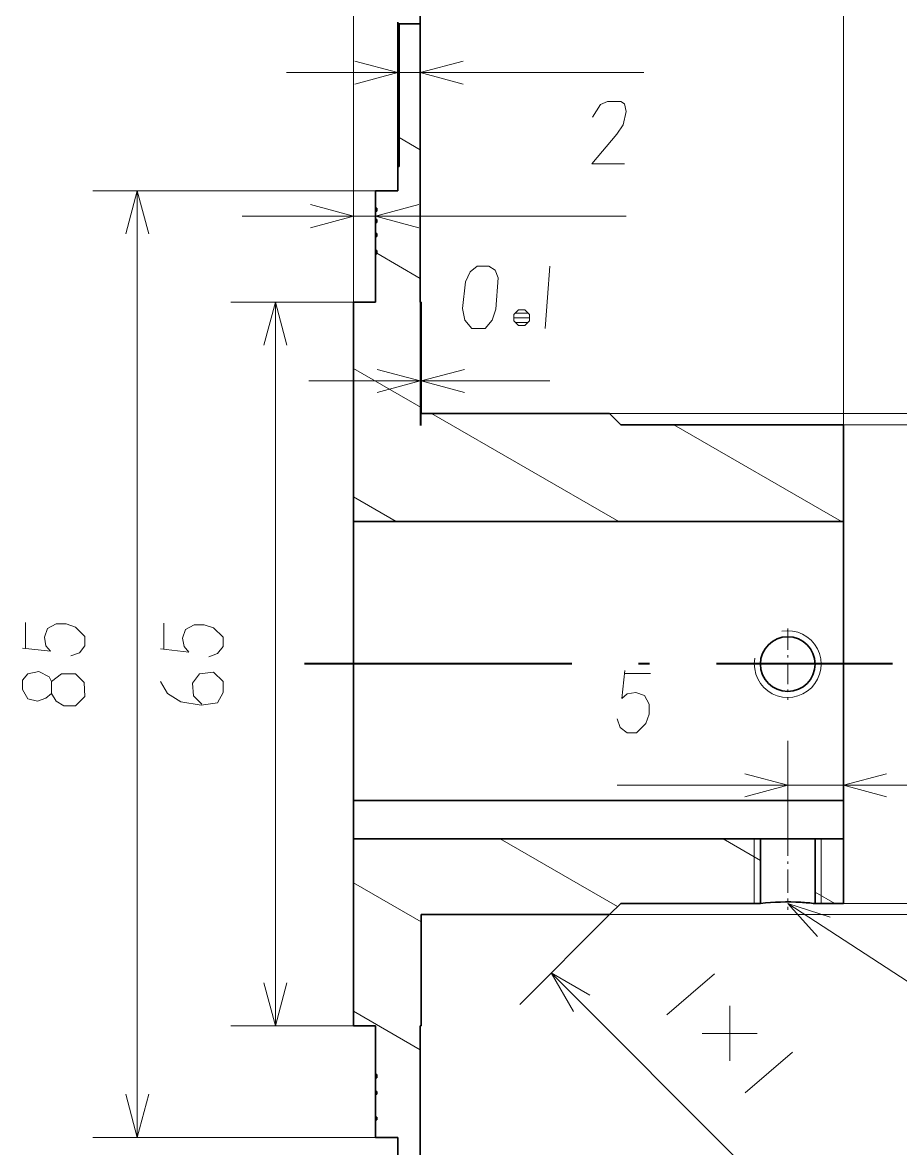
# Model space of a CAD drawing. Extents: x 0 to 297, y 0 to 210.
# Drawn here: x 98.6 to 138, y 118.2 to 168.8 of the extents above; entities that cross this region are included whole.
import ezdxf

# ---------------------------------------------------------------- set-up
doc = ezdxf.new("R2010")
doc.units = 0
doc.linetypes.add('DASHDOT', pattern=[18.5, 12, -3, 0.5, -3])

msp = doc.modelspace()

# ---------------------------------------------------------------- linework, layer by layer
at = {"color": 255, "lineweight": 13}
for p, q in [((113.457, 156.199), (113.457, 180.387)), ((135.457, 150.699), (135.457, 180.387)), ((103.754, 118.699), (103.754, 161.199)), ((109.954, 123.699), (109.954, 156.199)), ((124.957, 151.199), (153.943, 151.199)), ((124.957, 128.699), (153.943, 128.699))]:
    msp.add_line(p, q, dxfattribs=at)
at = {"color": 7, "lineweight": 35, "ltscale": 0.030599}
msp.add_line((116.457, 168.699), (116.457, 169.923), dxfattribs=at)
at = {"color": 7, "lineweight": 35, "ltscale": 0.001826}
msp.add_line((115.457, 168.774), (115.457, 168.701), dxfattribs=at)
at = {"color": 7, "lineweight": 35, "ltscale": 0.085344}
msp.add_line((115.457, 168.701), (115.457, 165.287), dxfattribs=at)
at = {"color": 7, "lineweight": 35, "ltscale": 0.00125}
for p, q in [((115.457, 168.701), (115.507, 168.701)), ((115.457, 165.287), (115.507, 165.287)), ((115.457, 162.299), (115.507, 162.299)), ((114.507, 160.422), (114.457, 160.422)), ((114.457, 160.42), (114.507, 160.42)), ((114.457, 160.416), (114.507, 160.416)), ((114.457, 160.409), (114.507, 160.409)), ((114.457, 160.401), (114.507, 160.401)), ((114.457, 160.391), (114.507, 160.391)), ((114.457, 160.378), (114.507, 160.378)), ((114.457, 160.364), (114.507, 160.364)), ((114.457, 160.349), (114.507, 160.349)), ((114.457, 160.331), (114.507, 160.331)), ((114.457, 160.312), (114.507, 160.312)), ((114.507, 160.294), (114.457, 160.294)), ((114.507, 159.91), (114.457, 159.91)), ((114.457, 159.899), (114.507, 159.899)), ((114.457, 159.889), (114.507, 159.889)), ((114.457, 159.879), (114.507, 159.879)), ((114.457, 159.87), (114.507, 159.87)), ((114.457, 159.862), (114.507, 159.862)), ((114.457, 159.854), (114.507, 159.854)), ((114.457, 159.847), (114.507, 159.847)), ((114.457, 159.84), (114.507, 159.84)), ((114.457, 159.833), (114.507, 159.833)), ((114.457, 159.824), (114.507, 159.824)), ((114.457, 159.814), (114.507, 159.814)), ((114.457, 159.804), (114.507, 159.804)), ((114.457, 159.792), (114.507, 159.792)), ((114.457, 159.779), (114.507, 159.779)), ((114.507, 159.777), (114.457, 159.777)), ((114.507, 159.278), (114.457, 159.278)), ((114.457, 159.257), (114.507, 159.257)), ((114.457, 159.236), (114.507, 159.236)), ((114.457, 159.218), (114.507, 159.218)), ((114.457, 159.201), (114.507, 159.201)), ((114.457, 159.187), (114.507, 159.187)), ((114.457, 159.175), (114.507, 159.175)), ((114.457, 159.165), (114.507, 159.165)), ((114.457, 159.157), (114.507, 159.157)), ((114.457, 159.152), (114.507, 159.152)), ((114.507, 159.149), (114.457, 159.149)), ((114.457, 158.524), (114.507, 158.524)), ((114.457, 158.374), (114.507, 158.374)), ((116.457, 156.199), (116.507, 156.199)), ((116.457, 123.699), (116.507, 123.699)), ((114.457, 121.524), (114.507, 121.524)), ((114.457, 121.374), (114.507, 121.374)), ((114.507, 120.761), (114.457, 120.761)), ((114.457, 120.76), (114.507, 120.76)), ((114.457, 120.758), (114.507, 120.758)), ((114.457, 120.754), (114.507, 120.754)), ((114.457, 120.749), (114.507, 120.749)), ((114.457, 120.742), (114.507, 120.742)), ((114.457, 120.734), (114.507, 120.734)), ((114.457, 120.725), (114.507, 120.725)), ((114.457, 120.714), (114.507, 120.714)), ((114.457, 120.701), (114.507, 120.701)), ((114.457, 120.687), (114.507, 120.687)), ((114.457, 120.672), (114.507, 120.672)), ((114.457, 120.655), (114.507, 120.655)), ((114.457, 120.637), (114.507, 120.637)), ((114.507, 120.634), (114.457, 120.634)), ((114.507, 119.612), (114.457, 119.612)), ((114.457, 119.599), (114.507, 119.599)), ((114.457, 119.586), (114.507, 119.586)), ((114.457, 119.574), (114.507, 119.574)), ((114.457, 119.563), (114.507, 119.563)), ((114.457, 119.552), (114.507, 119.552)), ((114.457, 119.543), (114.507, 119.543)), ((114.457, 119.533), (114.507, 119.533)), ((114.457, 119.525), (114.507, 119.525)), ((114.457, 119.517), (114.507, 119.517)), ((114.457, 119.51), (114.507, 119.51)), ((114.457, 119.504), (114.507, 119.504)), ((114.457, 119.499), (114.507, 119.499)), ((114.457, 119.495), (114.507, 119.495)), ((114.457, 119.491), (114.507, 119.491)), ((114.457, 119.488), (114.507, 119.488)), ((114.457, 119.486), (114.507, 119.486)), ((114.457, 119.485), (114.507, 119.485)), ((114.507, 119.485), (114.457, 119.485))]:
    msp.add_line(p, q, dxfattribs=at)
at = {"color": 7, "lineweight": 35, "ltscale": 5.64575e-05}
msp.add_line((115.507, 168.699), (115.507, 168.701), dxfattribs=at)
at = {"color": 7, "lineweight": 35, "ltscale": 0.02375}
msp.add_line((115.507, 168.699), (116.457, 168.699), dxfattribs=at)
at = {"color": 7, "lineweight": 35, "ltscale": 0.16}
msp.add_line((115.507, 168.699), (115.507, 162.299), dxfattribs=at)
at = {"color": 7, "lineweight": 35, "ltscale": 0.3125}
msp.add_line((116.457, 168.699), (116.457, 156.199), dxfattribs=at)
at = {"color": 255, "lineweight": 13, "ltscale": 0.08538}
msp.add_line((115.457, 167.923), (115.457, 164.508), dxfattribs=at)
at = {"color": 255, "lineweight": 13, "ltscale": 0.401034}
msp.add_line((110.457, 166.508), (126.498, 166.508), dxfattribs=at)
at = {"color": 255, "lineweight": 13, "ltscale": 0.054781}
msp.add_line((116.457, 166.699), (116.457, 164.508), dxfattribs=at)
at = {"color": 255, "linetype": 'DASHDOT', "lineweight": 13, "ltscale": 0.0015}
for p, q in [((115.452, 165.049), (115.512, 165.049)), ((115.452, 162.549), (115.512, 162.549))]:
    msp.add_line(p, q, dxfattribs=at)
at = {"color": 7, "lineweight": 35, "ltscale": 0.005962}
msp.add_line((115.457, 165.049), (115.457, 165.287), dxfattribs=at)
at = {"color": 7, "lineweight": 35, "ltscale": 0.0625}
msp.add_line((115.457, 165.049), (115.457, 162.549), dxfattribs=at)
at = {"color": 7, "lineweight": 13, "ltscale": 0.00125}
for p, q in [((115.457, 165.049), (115.507, 165.049)), ((115.457, 162.549), (115.507, 162.549))]:
    msp.add_line(p, q, dxfattribs=at)
at = {"color": 255, "lineweight": 13, "ltscale": 0.027424}
msp.add_line((116.457, 163.043), (115.507, 163.591), dxfattribs=at)
at = {"color": 7, "lineweight": 35, "ltscale": 0.00625}
msp.add_line((115.457, 162.299), (115.457, 162.549), dxfattribs=at)
at = {"color": 7, "lineweight": 35, "ltscale": 0.0275}
msp.add_line((115.457, 161.199), (115.457, 162.299), dxfattribs=at)
at = {"color": 255, "lineweight": 13, "ltscale": 0.096639}
msp.add_line((113.457, 158.199), (113.457, 162.065), dxfattribs=at)
at = {"color": 255, "lineweight": 13, "ltscale": 0.317578}
for p, q in [((114.457, 161.199), (101.754, 161.199)), ((114.457, 118.699), (101.754, 118.699))]:
    msp.add_line(p, q, dxfattribs=at)
at = {"color": 7, "lineweight": 35, "ltscale": 0.025}
for p, q in [((115.457, 161.199), (114.457, 161.199)), ((114.457, 156.199), (113.457, 156.199)), ((114.457, 123.699), (113.457, 123.699)), ((115.457, 118.699), (114.457, 118.699)), ((115.457, 117.699), (115.457, 118.699))]:
    msp.add_line(p, q, dxfattribs=at)
at = {"color": 7, "lineweight": 35, "ltscale": 0.019422}
msp.add_line((114.457, 160.422), (114.457, 161.199), dxfattribs=at)
at = {"color": 7, "lineweight": 35, "ltscale": 4.61578e-05}
msp.add_line((114.457, 160.42), (114.457, 160.422), dxfattribs=at)
at = {"color": 7, "lineweight": 35, "ltscale": 0.000116348}
msp.add_line((114.457, 160.416), (114.457, 160.42), dxfattribs=at)
at = {"color": 7, "lineweight": 35, "ltscale": 0.000162506}
for p, q in [((114.457, 160.409), (114.457, 160.416)), ((114.457, 159.84), (114.457, 159.847))]:
    msp.add_line(p, q, dxfattribs=at)
at = {"color": 7, "lineweight": 35, "ltscale": 0.000209045}
msp.add_line((114.457, 160.401), (114.457, 160.409), dxfattribs=at)
at = {"color": 7, "lineweight": 35, "ltscale": 0.000255585}
msp.add_line((114.457, 160.391), (114.457, 160.401), dxfattribs=at)
at = {"color": 7, "lineweight": 35, "ltscale": 0.000302124}
msp.add_line((114.457, 160.378), (114.457, 160.391), dxfattribs=at)
at = {"color": 7, "lineweight": 35, "ltscale": 0.000348663}
msp.add_line((114.457, 160.364), (114.457, 160.378), dxfattribs=at)
at = {"color": 7, "lineweight": 35, "ltscale": 0.000394821}
msp.add_line((114.457, 160.349), (114.457, 160.364), dxfattribs=at)
at = {"color": 7, "lineweight": 35, "ltscale": 0.000441742}
msp.add_line((114.457, 160.331), (114.457, 160.349), dxfattribs=at)
at = {"color": 7, "lineweight": 35, "ltscale": 0.000475311}
msp.add_line((114.457, 160.312), (114.457, 160.331), dxfattribs=at)
at = {"color": 7, "lineweight": 35, "ltscale": 0.000497437}
msp.add_line((114.457, 160.292), (114.457, 160.312), dxfattribs=at)
at = {"color": 7, "lineweight": 35, "ltscale": 0.009606}
msp.add_line((114.457, 159.91), (114.457, 160.294), dxfattribs=at)
at = {"color": 7, "lineweight": 35, "ltscale": 0.00051918}
msp.add_line((114.457, 160.271), (114.457, 160.292), dxfattribs=at)
at = {"color": 7, "lineweight": 35, "ltscale": 0.003208}
msp.add_line((114.507, 160.422), (114.507, 160.294), dxfattribs=at)
at = {"color": 255, "lineweight": 13, "ltscale": 0.431152}
msp.add_line((108.457, 160.065), (125.703, 160.065), dxfattribs=at)
at = {"color": 7, "lineweight": 35, "ltscale": 0.000540543}
for p, q in [((114.457, 160.25), (114.457, 160.271)), ((114.457, 158.58), (114.457, 158.602))]:
    msp.add_line(p, q, dxfattribs=at)
at = {"color": 7, "lineweight": 35, "ltscale": 0.000562668}
msp.add_line((114.457, 160.227), (114.457, 160.25), dxfattribs=at)
at = {"color": 7, "lineweight": 35, "ltscale": 0.000584412}
msp.add_line((114.457, 160.204), (114.457, 160.227), dxfattribs=at)
at = {"color": 7, "lineweight": 35, "ltscale": 0.000605774}
msp.add_line((114.457, 160.18), (114.457, 160.204), dxfattribs=at)
at = {"color": 7, "lineweight": 35, "ltscale": 0.000627899}
msp.add_line((114.457, 160.154), (114.457, 160.18), dxfattribs=at)
at = {"color": 7, "lineweight": 35, "ltscale": 0.000649643}
msp.add_line((114.457, 160.128), (114.457, 160.154), dxfattribs=at)
at = {"color": 7, "lineweight": 35, "ltscale": 0.000671005}
msp.add_line((114.457, 160.102), (114.457, 160.128), dxfattribs=at)
at = {"color": 7, "lineweight": 35, "ltscale": 0.000445557}
for p, q in [((114.457, 160.084), (114.457, 160.102)), ((114.457, 120.637), (114.457, 120.655))]:
    msp.add_line(p, q, dxfattribs=at)
at = {"color": 7, "lineweight": 35, "ltscale": 0.000432968}
msp.add_line((114.457, 160.067), (114.457, 160.084), dxfattribs=at)
at = {"color": 7, "lineweight": 35, "ltscale": 0.000419617}
msp.add_line((114.457, 160.05), (114.457, 160.067), dxfattribs=at)
at = {"color": 7, "lineweight": 35, "ltscale": 0.00040741}
for p, q in [((114.457, 160.033), (114.457, 160.05)), ((114.457, 158.22), (114.457, 158.236))]:
    msp.add_line(p, q, dxfattribs=at)
at = {"color": 7, "lineweight": 35, "ltscale": 0.00039444}
msp.add_line((114.457, 160.018), (114.457, 160.033), dxfattribs=at)
at = {"color": 7, "lineweight": 35, "ltscale": 0.00038147}
msp.add_line((114.457, 160.002), (114.457, 160.018), dxfattribs=at)
at = {"color": 7, "lineweight": 35, "ltscale": 0.0003685}
msp.add_line((114.457, 159.988), (114.457, 160.002), dxfattribs=at)
at = {"color": 7, "lineweight": 35, "ltscale": 0.000356293}
msp.add_line((114.457, 159.973), (114.457, 159.988), dxfattribs=at)
at = {"color": 7, "lineweight": 35, "ltscale": 0.000342941}
msp.add_line((114.457, 159.96), (114.457, 159.973), dxfattribs=at)
at = {"color": 7, "lineweight": 35, "ltscale": 0.000330353}
msp.add_line((114.457, 159.946), (114.457, 159.96), dxfattribs=at)
at = {"color": 7, "lineweight": 35, "ltscale": 0.00031662}
msp.add_line((114.457, 159.934), (114.457, 159.946), dxfattribs=at)
at = {"color": 7, "lineweight": 35, "ltscale": 0.000301743}
msp.add_line((114.457, 159.922), (114.457, 159.934), dxfattribs=at)
at = {"color": 7, "lineweight": 35, "ltscale": 0.000286865}
for p, q in [((114.457, 159.91), (114.457, 159.922)), ((114.457, 158.486), (114.457, 158.497))]:
    msp.add_line(p, q, dxfattribs=at)
at = {"color": 7, "lineweight": 35, "ltscale": 0.000271606}
msp.add_line((114.457, 159.899), (114.457, 159.91), dxfattribs=at)
at = {"color": 7, "lineweight": 35, "ltscale": 0.000256729}
msp.add_line((114.457, 159.889), (114.457, 159.899), dxfattribs=at)
at = {"color": 7, "lineweight": 35, "ltscale": 0.000242233}
msp.add_line((114.457, 159.879), (114.457, 159.889), dxfattribs=at)
at = {"color": 7, "lineweight": 35, "ltscale": 0.000226974}
msp.add_line((114.457, 159.87), (114.457, 159.879), dxfattribs=at)
at = {"color": 7, "lineweight": 35, "ltscale": 0.000212097}
msp.add_line((114.457, 159.862), (114.457, 159.87), dxfattribs=at)
at = {"color": 7, "lineweight": 35, "ltscale": 0.00019722}
msp.add_line((114.457, 159.854), (114.457, 159.862), dxfattribs=at)
at = {"color": 7, "lineweight": 35, "ltscale": 0.000181961}
msp.add_line((114.457, 159.847), (114.457, 159.854), dxfattribs=at)
at = {"color": 7, "lineweight": 35, "ltscale": 0.000188446}
msp.add_line((114.457, 159.833), (114.457, 159.84), dxfattribs=at)
at = {"color": 7, "lineweight": 35, "ltscale": 0.000214767}
msp.add_line((114.457, 159.824), (114.457, 159.833), dxfattribs=at)
at = {"color": 7, "lineweight": 35, "ltscale": 0.000241089}
msp.add_line((114.457, 159.814), (114.457, 159.824), dxfattribs=at)
at = {"color": 7, "lineweight": 35, "ltscale": 0.000267029}
msp.add_line((114.457, 159.804), (114.457, 159.814), dxfattribs=at)
at = {"color": 7, "lineweight": 35, "ltscale": 0.000293732}
msp.add_line((114.457, 159.792), (114.457, 159.804), dxfattribs=at)
at = {"color": 7, "lineweight": 35, "ltscale": 0.000319672}
msp.add_line((114.457, 159.779), (114.457, 159.792), dxfattribs=at)
at = {"color": 7, "lineweight": 35, "ltscale": 0.000345612}
msp.add_line((114.457, 159.765), (114.457, 159.779), dxfattribs=at)
at = {"color": 7, "lineweight": 35, "ltscale": 0.012495}
msp.add_line((114.457, 159.278), (114.457, 159.777), dxfattribs=at)
at = {"color": 7, "lineweight": 35, "ltscale": 0.003304}
msp.add_line((114.507, 159.91), (114.507, 159.777), dxfattribs=at)
at = {"color": 7, "lineweight": 35, "ltscale": 0.000372314}
msp.add_line((114.457, 159.751), (114.457, 159.765), dxfattribs=at)
at = {"color": 7, "lineweight": 35, "ltscale": 0.000398254}
msp.add_line((114.457, 159.735), (114.457, 159.751), dxfattribs=at)
at = {"color": 7, "lineweight": 35, "ltscale": 0.000421143}
msp.add_line((114.457, 159.718), (114.457, 159.735), dxfattribs=at)
at = {"color": 7, "lineweight": 35, "ltscale": 0.00044136}
msp.add_line((114.457, 159.7), (114.457, 159.718), dxfattribs=at)
at = {"color": 7, "lineweight": 35, "ltscale": 0.000460815}
msp.add_line((114.457, 159.682), (114.457, 159.7), dxfattribs=at)
at = {"color": 7, "lineweight": 35, "ltscale": 0.000480652}
msp.add_line((114.457, 159.662), (114.457, 159.682), dxfattribs=at)
at = {"color": 7, "lineweight": 35, "ltscale": 0.00050087}
msp.add_line((114.457, 159.642), (114.457, 159.662), dxfattribs=at)
at = {"color": 7, "lineweight": 35, "ltscale": 0.000520325}
msp.add_line((114.457, 159.622), (114.457, 159.642), dxfattribs=at)
at = {"color": 7, "lineweight": 35, "ltscale": 0.000540161}
msp.add_line((114.457, 159.6), (114.457, 159.622), dxfattribs=at)
at = {"color": 7, "lineweight": 35, "ltscale": 0.000560379}
msp.add_line((114.457, 159.578), (114.457, 159.6), dxfattribs=at)
at = {"color": 7, "lineweight": 35, "ltscale": 0.000579834}
msp.add_line((114.457, 159.554), (114.457, 159.578), dxfattribs=at)
at = {"color": 7, "lineweight": 35, "ltscale": 0.00059967}
msp.add_line((114.457, 159.53), (114.457, 159.554), dxfattribs=at)
at = {"color": 7, "lineweight": 35, "ltscale": 0.000804901}
msp.add_line((114.457, 159.498), (114.457, 159.53), dxfattribs=at)
at = {"color": 7, "lineweight": 35, "ltscale": 0.000778198}
msp.add_line((114.457, 159.467), (114.457, 159.498), dxfattribs=at)
at = {"color": 7, "lineweight": 35, "ltscale": 0.000750732}
msp.add_line((114.457, 159.437), (114.457, 159.467), dxfattribs=at)
at = {"color": 7, "lineweight": 35, "ltscale": 0.000723648}
msp.add_line((114.457, 159.408), (114.457, 159.437), dxfattribs=at)
at = {"color": 7, "lineweight": 35, "ltscale": 0.000696945}
for p, q in [((114.457, 159.38), (114.457, 159.408)), ((114.457, 120.45), (114.457, 120.478))]:
    msp.add_line(p, q, dxfattribs=at)
at = {"color": 7, "lineweight": 35, "ltscale": 0.000669479}
msp.add_line((114.457, 159.353), (114.457, 159.38), dxfattribs=at)
at = {"color": 7, "lineweight": 35, "ltscale": 0.000642776}
msp.add_line((114.457, 159.328), (114.457, 159.353), dxfattribs=at)
at = {"color": 7, "lineweight": 35, "ltscale": 0.000615311}
msp.add_line((114.457, 159.303), (114.457, 159.328), dxfattribs=at)
at = {"color": 7, "lineweight": 35, "ltscale": 0.000588608}
msp.add_line((114.457, 159.28), (114.457, 159.303), dxfattribs=at)
at = {"color": 7, "lineweight": 35, "ltscale": 0.000561142}
msp.add_line((114.457, 159.257), (114.457, 159.28), dxfattribs=at)
at = {"color": 7, "lineweight": 35, "ltscale": 0.000199509}
msp.add_line((114.457, 159.27), (114.457, 159.278), dxfattribs=at)
at = {"color": 7, "lineweight": 35, "ltscale": 0.000957108}
msp.add_line((114.457, 159.231), (114.457, 159.27), dxfattribs=at)
at = {"color": 7, "lineweight": 35, "ltscale": 0.003204}
msp.add_line((114.507, 159.278), (114.507, 159.149), dxfattribs=at)
at = {"color": 7, "lineweight": 35, "ltscale": 0.000520706}
msp.add_line((114.457, 159.236), (114.457, 159.257), dxfattribs=at)
at = {"color": 7, "lineweight": 35, "ltscale": 0.000465393}
msp.add_line((114.457, 159.218), (114.457, 159.236), dxfattribs=at)
at = {"color": 7, "lineweight": 35, "ltscale": 0.001066}
for p, q in [((114.457, 159.189), (114.457, 159.231)), ((114.457, 121.54), (114.457, 121.582))]:
    msp.add_line(p, q, dxfattribs=at)
at = {"color": 7, "lineweight": 35, "ltscale": 0.000411224}
msp.add_line((114.457, 159.201), (114.457, 159.218), dxfattribs=at)
at = {"color": 7, "lineweight": 35, "ltscale": 0.000355911}
msp.add_line((114.457, 159.187), (114.457, 159.201), dxfattribs=at)
at = {"color": 7, "lineweight": 35, "ltscale": 0.001176}
msp.add_line((114.457, 159.142), (114.457, 159.189), dxfattribs=at)
at = {"color": 7, "lineweight": 35, "ltscale": 0.000301361}
msp.add_line((114.457, 159.175), (114.457, 159.187), dxfattribs=at)
at = {"color": 7, "lineweight": 35, "ltscale": 0.000246429}
msp.add_line((114.457, 159.165), (114.457, 159.175), dxfattribs=at)
at = {"color": 7, "lineweight": 35, "ltscale": 0.000191879}
msp.add_line((114.457, 159.157), (114.457, 159.165), dxfattribs=at)
at = {"color": 7, "lineweight": 35, "ltscale": 0.000136948}
msp.add_line((114.457, 159.152), (114.457, 159.157), dxfattribs=at)
at = {"color": 7, "lineweight": 35, "ltscale": 6.21796e-05}
msp.add_line((114.457, 159.149), (114.457, 159.152), dxfattribs=at)
at = {"color": 7, "lineweight": 35, "ltscale": 0.015636}
msp.add_line((114.457, 158.524), (114.457, 159.149), dxfattribs=at)
at = {"color": 7, "lineweight": 35, "ltscale": 0.001286}
msp.add_line((114.457, 159.09), (114.457, 159.142), dxfattribs=at)
at = {"color": 7, "lineweight": 35, "ltscale": 0.001395}
msp.add_line((114.457, 159.034), (114.457, 159.09), dxfattribs=at)
at = {"color": 7, "lineweight": 35, "ltscale": 0.0014}
msp.add_line((114.457, 158.978), (114.457, 159.034), dxfattribs=at)
at = {"color": 7, "lineweight": 35, "ltscale": 0.001316}
msp.add_line((114.457, 158.926), (114.457, 158.978), dxfattribs=at)
at = {"color": 7, "lineweight": 35, "ltscale": 0.001233}
msp.add_line((114.457, 158.876), (114.457, 158.926), dxfattribs=at)
at = {"color": 7, "lineweight": 35, "ltscale": 0.001149}
msp.add_line((114.457, 158.83), (114.457, 158.876), dxfattribs=at)
at = {"color": 7, "lineweight": 35, "ltscale": 0.001065}
msp.add_line((114.457, 158.788), (114.457, 158.83), dxfattribs=at)
at = {"color": 7, "lineweight": 35, "ltscale": 0.00098114}
msp.add_line((114.457, 158.749), (114.457, 158.788), dxfattribs=at)
at = {"color": 7, "lineweight": 35, "ltscale": 0.000897598}
msp.add_line((114.457, 158.713), (114.457, 158.749), dxfattribs=at)
at = {"color": 7, "lineweight": 35, "ltscale": 0.000813293}
msp.add_line((114.457, 158.68), (114.457, 158.713), dxfattribs=at)
at = {"color": 7, "lineweight": 35, "ltscale": 0.000729752}
msp.add_line((114.457, 158.651), (114.457, 158.68), dxfattribs=at)
at = {"color": 7, "lineweight": 35, "ltscale": 0.000645828}
msp.add_line((114.457, 158.625), (114.457, 158.651), dxfattribs=at)
at = {"color": 7, "lineweight": 35, "ltscale": 0.000582886}
msp.add_line((114.457, 158.602), (114.457, 158.625), dxfattribs=at)
at = {"color": 7, "lineweight": 35, "ltscale": 0.000498199}
msp.add_line((114.457, 158.56), (114.457, 158.58), dxfattribs=at)
at = {"color": 7, "lineweight": 35, "ltscale": 0.000455856}
msp.add_line((114.457, 158.542), (114.457, 158.56), dxfattribs=at)
at = {"color": 7, "lineweight": 35, "ltscale": 0.000413132}
msp.add_line((114.457, 158.526), (114.457, 158.542), dxfattribs=at)
at = {"color": 7, "lineweight": 35, "ltscale": 0.000371552}
msp.add_line((114.457, 158.511), (114.457, 158.526), dxfattribs=at)
at = {"color": 7, "lineweight": 35, "ltscale": 0.058125}
for p, q in [((114.457, 156.199), (114.457, 158.524)), ((114.457, 121.374), (114.457, 123.699))]:
    msp.add_line(p, q, dxfattribs=at)
at = {"color": 7, "lineweight": 35, "ltscale": 0.000328827}
msp.add_line((114.457, 158.497), (114.457, 158.511), dxfattribs=at)
at = {"color": 7, "lineweight": 35, "ltscale": 0.000244141}
msp.add_line((114.457, 158.476), (114.457, 158.486), dxfattribs=at)
at = {"color": 7, "lineweight": 35, "ltscale": 0.000201797}
msp.add_line((114.457, 158.468), (114.457, 158.476), dxfattribs=at)
at = {"color": 7, "lineweight": 35, "ltscale": 0.000154114}
msp.add_line((114.457, 158.462), (114.457, 158.468), dxfattribs=at)
at = {"color": 7, "lineweight": 35, "ltscale": 0.000100327}
msp.add_line((114.457, 158.458), (114.457, 158.462), dxfattribs=at)
at = {"color": 7, "lineweight": 35, "ltscale": 4.69208e-05}
msp.add_line((114.457, 158.456), (114.457, 158.458), dxfattribs=at)
at = {"color": 7, "lineweight": 35, "ltscale": 0.000216675}
msp.add_line((114.457, 158.447), (114.457, 158.456), dxfattribs=at)
at = {"color": 7, "lineweight": 35, "ltscale": 0.000596619}
msp.add_line((114.457, 158.424), (114.457, 158.447), dxfattribs=at)
at = {"color": 7, "lineweight": 35, "ltscale": 0.000582123}
msp.add_line((114.457, 158.4), (114.457, 158.424), dxfattribs=at)
at = {"color": 7, "lineweight": 35, "ltscale": 0.000568008}
msp.add_line((114.457, 158.378), (114.457, 158.4), dxfattribs=at)
at = {"color": 7, "lineweight": 35, "ltscale": 0.000553513}
msp.add_line((114.457, 158.355), (114.457, 158.378), dxfattribs=at)
at = {"color": 7, "lineweight": 35, "ltscale": 0.054375}
for p, q in [((114.457, 156.199), (114.457, 158.374)), ((114.457, 121.524), (114.457, 123.699))]:
    msp.add_line(p, q, dxfattribs=at)
at = {"color": 7, "lineweight": 35, "ltscale": 0.000538254}
msp.add_line((114.457, 158.334), (114.457, 158.355), dxfattribs=at)
at = {"color": 7, "lineweight": 35, "ltscale": 0.000524902}
msp.add_line((114.457, 158.313), (114.457, 158.334), dxfattribs=at)
at = {"color": 7, "lineweight": 35, "ltscale": 0.000509644}
msp.add_line((114.457, 158.293), (114.457, 158.313), dxfattribs=at)
at = {"color": 7, "lineweight": 35, "ltscale": 0.000495529}
msp.add_line((114.457, 158.273), (114.457, 158.293), dxfattribs=at)
at = {"color": 7, "lineweight": 35, "ltscale": 0.00047226}
msp.add_line((114.457, 158.254), (114.457, 158.273), dxfattribs=at)
at = {"color": 7, "lineweight": 35, "ltscale": 0.000439835}
for p, q in [((114.457, 158.236), (114.457, 158.254)), ((114.457, 119.691), (114.457, 119.708))]:
    msp.add_line(p, q, dxfattribs=at)
at = {"color": 7, "lineweight": 35, "ltscale": 0.00375}
for p, q in [((114.507, 158.524), (114.507, 158.374)), ((114.507, 121.524), (114.507, 121.374))]:
    msp.add_line(p, q, dxfattribs=at)
at = {"color": 255, "lineweight": 13, "ltscale": 0.056291}
msp.add_line((116.457, 157.269), (114.507, 158.395), dxfattribs=at)
at = {"color": 7, "lineweight": 35, "ltscale": 0.000375366}
msp.add_line((114.457, 158.205), (114.457, 158.22), dxfattribs=at)
at = {"color": 7, "lineweight": 35, "ltscale": 0.000343323}
msp.add_line((114.457, 158.191), (114.457, 158.205), dxfattribs=at)
at = {"color": 7, "lineweight": 35, "ltscale": 0.000310898}
msp.add_line((114.457, 158.179), (114.457, 158.191), dxfattribs=at)
at = {"color": 7, "lineweight": 35, "ltscale": 0.000278854}
msp.add_line((114.457, 158.168), (114.457, 158.179), dxfattribs=at)
at = {"color": 7, "lineweight": 35, "ltscale": 0.000246811}
msp.add_line((114.457, 158.158), (114.457, 158.168), dxfattribs=at)
at = {"color": 7, "lineweight": 35, "ltscale": 0.000214386}
msp.add_line((114.457, 158.149), (114.457, 158.158), dxfattribs=at)
at = {"color": 7, "lineweight": 35, "ltscale": 0.000182724}
msp.add_line((114.457, 158.142), (114.457, 158.149), dxfattribs=at)
at = {"color": 7, "lineweight": 35, "ltscale": 0.000104141}
msp.add_line((114.457, 158.138), (114.457, 158.142), dxfattribs=at)
at = {"color": 7, "lineweight": 35, "ltscale": 8.54492e-05}
msp.add_line((114.457, 158.134), (114.457, 158.138), dxfattribs=at)
at = {"color": 7, "lineweight": 35, "ltscale": 6.67572e-05}
msp.add_line((114.457, 158.132), (114.457, 158.134), dxfattribs=at)
at = {"color": 7, "lineweight": 35, "ltscale": 4.76837e-05}
msp.add_line((114.457, 158.13), (114.457, 158.132), dxfattribs=at)
at = {"color": 7, "lineweight": 35, "ltscale": 2.89917e-05}
msp.add_line((114.457, 158.129), (114.457, 158.13), dxfattribs=at)
at = {"color": 255, "lineweight": 13, "ltscale": 0.137569}
for p, q in [((113.457, 156.199), (107.954, 156.199)), ((113.457, 123.699), (107.954, 123.699))]:
    msp.add_line(p, q, dxfattribs=at)
at = {"color": 7, "lineweight": 35, "ltscale": 0.24625}
msp.add_line((113.457, 156.199), (113.457, 146.349), dxfattribs=at)
at = {"color": 255, "lineweight": 13, "ltscale": 0.138411}
for p, q in [((116.457, 156.199), (116.457, 150.663)), ((116.507, 156.199), (116.507, 150.663))]:
    msp.add_line(p, q, dxfattribs=at)
at = {"color": 7, "lineweight": 35, "ltscale": 0.125}
for p, q in [((116.507, 156.199), (116.507, 151.199)), ((116.507, 128.699), (116.507, 123.699))]:
    msp.add_line(p, q, dxfattribs=at)
at = {"color": 255, "lineweight": 13, "ltscale": 0.088046}
for p, q in [((116.507, 151.467), (113.457, 153.228)), ((116.507, 128.373), (113.457, 130.134))]:
    msp.add_line(p, q, dxfattribs=at)
at = {"color": 255, "lineweight": 13, "ltscale": 0.270418}
msp.add_line((111.457, 152.663), (122.274, 152.663), dxfattribs=at)
at = {"color": 7, "lineweight": 35, "ltscale": 0.21125}
for p, q in [((116.507, 151.199), (124.957, 151.199)), ((116.507, 128.699), (124.957, 128.699))]:
    msp.add_line(p, q, dxfattribs=at)
at = {"color": 255, "lineweight": 13, "ltscale": 0.2425}
msp.add_line((125.372, 146.349), (116.971, 151.199), dxfattribs=at)
at = {"color": 7, "lineweight": 35, "ltscale": 0.017678}
for p, q in [((125.457, 150.699), (124.957, 151.199)), ((125.457, 129.199), (124.957, 128.699))]:
    msp.add_line(p, q, dxfattribs=at)
at = {"color": 7, "lineweight": 35, "ltscale": 0.25}
msp.add_line((125.457, 150.699), (135.457, 150.699), dxfattribs=at)
at = {"color": 255, "lineweight": 13, "ltscale": 0.2175}
msp.add_line((135.372, 146.349), (127.837, 150.699), dxfattribs=at)
at = {"color": 255, "lineweight": 13, "ltscale": 0.262721}
for p, q in [((135.457, 150.699), (145.966, 150.699)), ((135.457, 129.199), (145.966, 129.199))]:
    msp.add_line(p, q, dxfattribs=at)
at = {"color": 7, "lineweight": 35, "ltscale": 0.10875}
msp.add_line((135.457, 150.699), (135.457, 146.349), dxfattribs=at)
at = {"color": 255, "lineweight": 13, "ltscale": 0.055278}
msp.add_line((115.372, 146.349), (113.457, 147.455), dxfattribs=at)
at = {"color": 7, "lineweight": 35, "ltscale": 0.313007}
for p, q in [((113.457, 133.829), (113.457, 146.349)), ((135.457, 133.829), (135.457, 146.349))]:
    msp.add_line(p, q, dxfattribs=at)
at = {"color": 7, "lineweight": 35}
for p, q in [((113.457, 146.349), (135.457, 146.349)), ((135.457, 133.829), (113.457, 133.829))]:
    msp.add_line(p, q, dxfattribs=at)
at = {"color": 255, "linetype": 'DASHDOT', "lineweight": 13, "ltscale": 0.079901}
msp.add_line((132.957, 141.547), (132.957, 138.351), dxfattribs=at)
at = {"color": 255, "linetype": 'DASHDOT', "lineweight": 13}
for p, q in [((111.257, 139.999), (137.657, 139.999)), ((111.257, 139.949), (137.657, 139.949))]:
    msp.add_line(p, q, dxfattribs=at)
at = {"color": 255, "linetype": 'DASHDOT', "lineweight": 13, "ltscale": 0.079902}
msp.add_line((134.555, 139.949), (131.359, 139.949), dxfattribs=at)
at = {"color": 255, "lineweight": 13, "ltscale": 0.10304}
msp.add_line((132.957, 132.389), (132.957, 136.511), dxfattribs=at)
at = {"color": 255, "lineweight": 13, "ltscale": 0.379022}
msp.add_line((125.296, 134.511), (140.457, 134.511), dxfattribs=at)
at = {"color": 7, "lineweight": 35, "ltscale": 0.043243}
for p, q in [((113.457, 133.829), (113.457, 132.099)), ((135.457, 133.829), (135.457, 132.099))]:
    msp.add_line(p, q, dxfattribs=at)
at = {"color": 7, "lineweight": 35, "ltscale": 0.21}
msp.add_line((113.457, 132.099), (113.457, 123.699), dxfattribs=at)
at = {"color": 7, "lineweight": 35, "ltscale": 0.456769}
msp.add_line((113.457, 132.099), (131.728, 132.099), dxfattribs=at)
at = {"color": 255, "lineweight": 13, "ltscale": 0.151963}
msp.add_line((125.318, 129.06), (120.054, 132.099), dxfattribs=at)
at = {"color": 255, "lineweight": 13, "ltscale": 0.048328}
msp.add_line((131.728, 131.132), (130.054, 132.099), dxfattribs=at)
at = {"color": 7, "lineweight": 13, "ltscale": 0.0725}
for p, q in [((131.457, 132.099), (131.457, 129.199)), ((134.457, 132.099), (134.457, 129.199))]:
    msp.add_line(p, q, dxfattribs=at)
at = {"color": 7, "lineweight": 35, "ltscale": 0.045465}
msp.add_line((131.728, 132.099), (133.546, 132.099), dxfattribs=at)
at = {"color": 7, "lineweight": 35, "ltscale": 0.0725}
for p, q in [((131.728, 132.099), (131.728, 129.199)), ((134.186, 132.099), (134.186, 129.199)), ((135.457, 132.099), (135.457, 129.199))]:
    msp.add_line(p, q, dxfattribs=at)
at = {"color": 255, "linetype": 'DASHDOT', "lineweight": 13, "ltscale": 0.087009}
msp.add_line((132.957, 132.389), (132.957, 128.909), dxfattribs=at)
at = {"color": 7, "lineweight": 35, "ltscale": 0.015998}
msp.add_line((133.546, 132.099), (134.186, 132.099), dxfattribs=at)
at = {"color": 7, "lineweight": 35, "ltscale": 0.031769}
for p, q in [((134.186, 132.099), (135.457, 132.099)), ((134.186, 129.199), (135.457, 129.199))]:
    msp.add_line(p, q, dxfattribs=at)
at = {"color": 255, "lineweight": 13, "ltscale": 0.0257}
msp.add_line((135.077, 129.199), (134.186, 129.713), dxfattribs=at)
at = {"color": 7, "lineweight": 35, "ltscale": 0.156769}
msp.add_line((125.457, 129.199), (131.728, 129.199), dxfattribs=at)
at = {"color": 255, "lineweight": 13, "ltscale": 0.142577}
msp.add_line((124.957, 128.699), (120.924, 124.666), dxfattribs=at)
at = {"color": 255, "lineweight": 13, "ltscale": 0.375}
msp.add_line((122.339, 126.08), (132.945, 115.474), dxfattribs=at)
at = {"color": 255, "lineweight": 13, "ltscale": 0.086603}
msp.add_line((116.457, 122.628), (113.457, 124.361), dxfattribs=at)
at = {"color": 7, "lineweight": 35, "ltscale": 0.34375}
msp.add_line((116.457, 123.699), (116.457, 109.949), dxfattribs=at)
at = {"color": 7, "lineweight": 35, "ltscale": 4.59671e-05}
msp.add_line((114.457, 121.912), (114.457, 121.913), dxfattribs=at)
at = {"color": 7, "lineweight": 35, "ltscale": 0.000100136}
msp.add_line((114.457, 121.908), (114.457, 121.912), dxfattribs=at)
at = {"color": 7, "lineweight": 35, "ltscale": 0.000153732}
msp.add_line((114.457, 121.901), (114.457, 121.908), dxfattribs=at)
at = {"color": 7, "lineweight": 35, "ltscale": 0.000202179}
msp.add_line((114.457, 121.893), (114.457, 121.901), dxfattribs=at)
at = {"color": 7, "lineweight": 35, "ltscale": 0.000243759}
msp.add_line((114.457, 121.884), (114.457, 121.893), dxfattribs=at)
at = {"color": 7, "lineweight": 35, "ltscale": 0.000286102}
msp.add_line((114.457, 121.872), (114.457, 121.884), dxfattribs=at)
at = {"color": 7, "lineweight": 35, "ltscale": 0.000328445}
msp.add_line((114.457, 121.859), (114.457, 121.872), dxfattribs=at)
at = {"color": 7, "lineweight": 35, "ltscale": 0.000370407}
msp.add_line((114.457, 121.844), (114.457, 121.859), dxfattribs=at)
at = {"color": 7, "lineweight": 35, "ltscale": 0.000412178}
msp.add_line((114.457, 121.828), (114.457, 121.844), dxfattribs=at)
at = {"color": 7, "lineweight": 35, "ltscale": 0.000454521}
msp.add_line((114.457, 121.809), (114.457, 121.828), dxfattribs=at)
at = {"color": 7, "lineweight": 35, "ltscale": 0.000496674}
msp.add_line((114.457, 121.79), (114.457, 121.809), dxfattribs=at)
at = {"color": 7, "lineweight": 35, "ltscale": 0.000538826}
msp.add_line((114.457, 121.768), (114.457, 121.79), dxfattribs=at)
at = {"color": 7, "lineweight": 35, "ltscale": 0.000580978}
msp.add_line((114.457, 121.745), (114.457, 121.768), dxfattribs=at)
at = {"color": 7, "lineweight": 35, "ltscale": 0.000643921}
msp.add_line((114.457, 121.719), (114.457, 121.745), dxfattribs=at)
at = {"color": 7, "lineweight": 35, "ltscale": 0.000728798}
msp.add_line((114.457, 121.69), (114.457, 121.719), dxfattribs=at)
at = {"color": 7, "lineweight": 35, "ltscale": 0.000812912}
msp.add_line((114.457, 121.657), (114.457, 121.69), dxfattribs=at)
at = {"color": 7, "lineweight": 35, "ltscale": 0.000897408}
msp.add_line((114.457, 121.622), (114.457, 121.657), dxfattribs=at)
at = {"color": 7, "lineweight": 35, "ltscale": 0.000982094}
msp.add_line((114.457, 121.582), (114.457, 121.622), dxfattribs=at)
at = {"color": 7, "lineweight": 35, "ltscale": 0.001151}
msp.add_line((114.457, 121.494), (114.457, 121.54), dxfattribs=at)
at = {"color": 7, "lineweight": 35, "ltscale": 0.001235}
msp.add_line((114.457, 121.444), (114.457, 121.494), dxfattribs=at)
at = {"color": 7, "lineweight": 35, "ltscale": 0.00132}
msp.add_line((114.457, 121.391), (114.457, 121.444), dxfattribs=at)
at = {"color": 7, "lineweight": 35, "ltscale": 0.001404}
msp.add_line((114.457, 121.335), (114.457, 121.391), dxfattribs=at)
at = {"color": 7, "lineweight": 35, "ltscale": 0.015336}
msp.add_line((114.457, 120.761), (114.457, 121.374), dxfattribs=at)
at = {"color": 7, "lineweight": 35, "ltscale": 0.001394}
msp.add_line((114.457, 121.279), (114.457, 121.335), dxfattribs=at)
at = {"color": 7, "lineweight": 35, "ltscale": 0.001289}
msp.add_line((114.457, 121.228), (114.457, 121.279), dxfattribs=at)
at = {"color": 7, "lineweight": 35, "ltscale": 0.001185}
msp.add_line((114.457, 121.18), (114.457, 121.228), dxfattribs=at)
at = {"color": 7, "lineweight": 35, "ltscale": 0.001081}
msp.add_line((114.457, 121.137), (114.457, 121.18), dxfattribs=at)
at = {"color": 7, "lineweight": 35, "ltscale": 0.00097599}
msp.add_line((114.457, 121.098), (114.457, 121.137), dxfattribs=at)
at = {"color": 7, "lineweight": 35, "ltscale": 0.000871468}
msp.add_line((114.457, 121.063), (114.457, 121.098), dxfattribs=at)
at = {"color": 7, "lineweight": 35, "ltscale": 0.000766754}
msp.add_line((114.457, 121.033), (114.457, 121.063), dxfattribs=at)
at = {"color": 7, "lineweight": 35, "ltscale": 0.000662613}
msp.add_line((114.457, 121.006), (114.457, 121.033), dxfattribs=at)
at = {"color": 7, "lineweight": 35, "ltscale": 0.000557899}
msp.add_line((114.457, 120.984), (114.457, 121.006), dxfattribs=at)
at = {"color": 7, "lineweight": 35, "ltscale": 0.000453568}
msp.add_line((114.457, 120.966), (114.457, 120.984), dxfattribs=at)
at = {"color": 7, "lineweight": 35, "ltscale": 0.0002882}
msp.add_line((114.457, 120.954), (114.457, 120.966), dxfattribs=at)
at = {"color": 7, "lineweight": 35, "ltscale": 0.000238609}
msp.add_line((114.457, 120.945), (114.457, 120.954), dxfattribs=at)
at = {"color": 7, "lineweight": 35, "ltscale": 0.0001894}
msp.add_line((114.457, 120.937), (114.457, 120.945), dxfattribs=at)
at = {"color": 7, "lineweight": 35, "ltscale": 0.000139999}
msp.add_line((114.457, 120.931), (114.457, 120.937), dxfattribs=at)
at = {"color": 7, "lineweight": 35, "ltscale": 9.04083e-05}
msp.add_line((114.457, 120.928), (114.457, 120.931), dxfattribs=at)
at = {"color": 7, "lineweight": 35, "ltscale": 4.11987e-05}
msp.add_line((114.457, 120.926), (114.457, 120.928), dxfattribs=at)
at = {"color": 7, "lineweight": 35, "ltscale": 5.53131e-05}
msp.add_line((114.457, 120.758), (114.457, 120.76), dxfattribs=at)
at = {"color": 7, "lineweight": 35, "ltscale": 9.23157e-05}
msp.add_line((114.457, 120.754), (114.457, 120.758), dxfattribs=at)
at = {"color": 7, "lineweight": 35, "ltscale": 0.000128937}
msp.add_line((114.457, 120.749), (114.457, 120.754), dxfattribs=at)
at = {"color": 7, "lineweight": 35, "ltscale": 0.000165939}
msp.add_line((114.457, 120.742), (114.457, 120.749), dxfattribs=at)
at = {"color": 7, "lineweight": 35, "ltscale": 0.000202942}
msp.add_line((114.457, 120.734), (114.457, 120.742), dxfattribs=at)
at = {"color": 7, "lineweight": 35, "ltscale": 0.000239563}
msp.add_line((114.457, 120.725), (114.457, 120.734), dxfattribs=at)
at = {"color": 7, "lineweight": 35, "ltscale": 0.000276947}
msp.add_line((114.457, 120.714), (114.457, 120.725), dxfattribs=at)
at = {"color": 7, "lineweight": 35, "ltscale": 0.000313187}
msp.add_line((114.457, 120.701), (114.457, 120.714), dxfattribs=at)
at = {"color": 7, "lineweight": 35, "ltscale": 0.000350571}
msp.add_line((114.457, 120.687), (114.457, 120.701), dxfattribs=at)
at = {"color": 7, "lineweight": 35, "ltscale": 0.00038414}
msp.add_line((114.457, 120.672), (114.457, 120.687), dxfattribs=at)
at = {"color": 7, "lineweight": 35, "ltscale": 0.000414658}
msp.add_line((114.457, 120.655), (114.457, 120.672), dxfattribs=at)
at = {"color": 7, "lineweight": 35, "ltscale": 0.000476074}
msp.add_line((114.457, 120.618), (114.457, 120.637), dxfattribs=at)
at = {"color": 7, "lineweight": 35, "ltscale": 0.025543}
msp.add_line((114.457, 119.612), (114.457, 120.634), dxfattribs=at)
at = {"color": 7, "lineweight": 35, "ltscale": 0.000506973}
msp.add_line((114.457, 120.598), (114.457, 120.618), dxfattribs=at)
at = {"color": 7, "lineweight": 35, "ltscale": 0.000537491}
msp.add_line((114.457, 120.577), (114.457, 120.598), dxfattribs=at)
at = {"color": 7, "lineweight": 35, "ltscale": 0.00056839}
msp.add_line((114.457, 120.554), (114.457, 120.577), dxfattribs=at)
at = {"color": 7, "lineweight": 35, "ltscale": 0.000598907}
msp.add_line((114.457, 120.53), (114.457, 120.554), dxfattribs=at)
at = {"color": 7, "lineweight": 35, "ltscale": 0.000629807}
msp.add_line((114.457, 120.505), (114.457, 120.53), dxfattribs=at)
at = {"color": 7, "lineweight": 35, "ltscale": 0.000660324}
msp.add_line((114.457, 120.478), (114.457, 120.505), dxfattribs=at)
at = {"color": 7, "lineweight": 35, "ltscale": 0.000739288}
msp.add_line((114.457, 120.421), (114.457, 120.45), dxfattribs=at)
at = {"color": 7, "lineweight": 35, "ltscale": 0.000782013}
msp.add_line((114.457, 120.39), (114.457, 120.421), dxfattribs=at)
at = {"color": 7, "lineweight": 35, "ltscale": 0.000823975}
msp.add_line((114.457, 120.357), (114.457, 120.39), dxfattribs=at)
at = {"color": 7, "lineweight": 35, "ltscale": 0.000866699}
msp.add_line((114.457, 120.322), (114.457, 120.357), dxfattribs=at)
at = {"color": 7, "lineweight": 35, "ltscale": 0.003163}
msp.add_line((114.507, 120.761), (114.507, 120.634), dxfattribs=at)
at = {"color": 7, "lineweight": 35, "ltscale": 0.000909042}
msp.add_line((114.457, 120.286), (114.457, 120.322), dxfattribs=at)
at = {"color": 7, "lineweight": 35, "ltscale": 0.000951385}
msp.add_line((114.457, 120.247), (114.457, 120.286), dxfattribs=at)
at = {"color": 7, "lineweight": 35, "ltscale": 0.00099411}
msp.add_line((114.457, 120.208), (114.457, 120.247), dxfattribs=at)
at = {"color": 7, "lineweight": 35, "ltscale": 0.001036}
msp.add_line((114.457, 120.166), (114.457, 120.208), dxfattribs=at)
at = {"color": 7, "lineweight": 35, "ltscale": 0.001079}
msp.add_line((114.457, 120.123), (114.457, 120.166), dxfattribs=at)
at = {"color": 7, "lineweight": 35, "ltscale": 0.000910568}
msp.add_line((114.457, 120.087), (114.457, 120.123), dxfattribs=at)
at = {"color": 7, "lineweight": 35, "ltscale": 0.00087204}
msp.add_line((114.457, 120.052), (114.457, 120.087), dxfattribs=at)
at = {"color": 7, "lineweight": 35, "ltscale": 0.000833893}
msp.add_line((114.457, 120.018), (114.457, 120.052), dxfattribs=at)
at = {"color": 7, "lineweight": 35, "ltscale": 0.000795746}
msp.add_line((114.457, 119.987), (114.457, 120.018), dxfattribs=at)
at = {"color": 7, "lineweight": 35, "ltscale": 0.00075798}
msp.add_line((114.457, 119.956), (114.457, 119.987), dxfattribs=at)
at = {"color": 7, "lineweight": 35, "ltscale": 0.000719452}
msp.add_line((114.457, 119.928), (114.457, 119.956), dxfattribs=at)
at = {"color": 7, "lineweight": 35, "ltscale": 0.000681305}
msp.add_line((114.457, 119.9), (114.457, 119.928), dxfattribs=at)
at = {"color": 7, "lineweight": 35, "ltscale": 0.000643158}
msp.add_line((114.457, 119.875), (114.457, 119.9), dxfattribs=at)
at = {"color": 7, "lineweight": 35, "ltscale": 0.000605011}
msp.add_line((114.457, 119.85), (114.457, 119.875), dxfattribs=at)
at = {"color": 7, "lineweight": 35, "ltscale": 0.000567245}
msp.add_line((114.457, 119.828), (114.457, 119.85), dxfattribs=at)
at = {"color": 7, "lineweight": 35, "ltscale": 0.000539398}
msp.add_line((114.457, 119.806), (114.457, 119.828), dxfattribs=at)
at = {"color": 7, "lineweight": 35, "ltscale": 0.000522995}
msp.add_line((114.457, 119.785), (114.457, 119.806), dxfattribs=at)
at = {"color": 7, "lineweight": 35, "ltscale": 0.00050621}
msp.add_line((114.457, 119.765), (114.457, 119.785), dxfattribs=at)
at = {"color": 7, "lineweight": 35, "ltscale": 0.000489426}
msp.add_line((114.457, 119.745), (114.457, 119.765), dxfattribs=at)
at = {"color": 7, "lineweight": 35, "ltscale": 0.000473022}
msp.add_line((114.457, 119.726), (114.457, 119.745), dxfattribs=at)
at = {"color": 7, "lineweight": 35, "ltscale": 0.000456619}
msp.add_line((114.457, 119.708), (114.457, 119.726), dxfattribs=at)
at = {"color": 7, "lineweight": 35, "ltscale": 0.00042305}
msp.add_line((114.457, 119.674), (114.457, 119.691), dxfattribs=at)
at = {"color": 7, "lineweight": 35, "ltscale": 0.000406265}
msp.add_line((114.457, 119.657), (114.457, 119.674), dxfattribs=at)
at = {"color": 7, "lineweight": 35, "ltscale": 0.000389862}
msp.add_line((114.457, 119.642), (114.457, 119.657), dxfattribs=at)
at = {"color": 7, "lineweight": 35, "ltscale": 0.000372696}
msp.add_line((114.457, 119.627), (114.457, 119.642), dxfattribs=at)
at = {"color": 7, "lineweight": 35, "ltscale": 0.000354767}
msp.add_line((114.457, 119.613), (114.457, 119.627), dxfattribs=at)
at = {"color": 7, "lineweight": 35, "ltscale": 0.000336838}
msp.add_line((114.457, 119.599), (114.457, 119.613), dxfattribs=at)
at = {"color": 7, "lineweight": 35, "ltscale": 0.000318909}
msp.add_line((114.457, 119.586), (114.457, 119.599), dxfattribs=at)
at = {"color": 7, "lineweight": 35, "ltscale": 0.00030098}
msp.add_line((114.457, 119.574), (114.457, 119.586), dxfattribs=at)
at = {"color": 7, "lineweight": 35, "ltscale": 0.000283051}
msp.add_line((114.457, 119.563), (114.457, 119.574), dxfattribs=at)
at = {"color": 7, "lineweight": 35, "ltscale": 0.000265121}
msp.add_line((114.457, 119.552), (114.457, 119.563), dxfattribs=at)
at = {"color": 7, "lineweight": 35, "ltscale": 0.000247192}
msp.add_line((114.457, 119.543), (114.457, 119.552), dxfattribs=at)
at = {"color": 7, "lineweight": 35, "ltscale": 0.000229645}
msp.add_line((114.457, 119.533), (114.457, 119.543), dxfattribs=at)
at = {"color": 7, "lineweight": 35, "ltscale": 0.000211334}
msp.add_line((114.457, 119.525), (114.457, 119.533), dxfattribs=at)
at = {"color": 7, "lineweight": 35, "ltscale": 0.000192261}
msp.add_line((114.457, 119.517), (114.457, 119.525), dxfattribs=at)
at = {"color": 7, "lineweight": 35, "ltscale": 0.000172424}
msp.add_line((114.457, 119.51), (114.457, 119.517), dxfattribs=at)
at = {"color": 7, "lineweight": 35, "ltscale": 0.000151825}
msp.add_line((114.457, 119.504), (114.457, 119.51), dxfattribs=at)
at = {"color": 7, "lineweight": 35, "ltscale": 0.000131607}
msp.add_line((114.457, 119.499), (114.457, 119.504), dxfattribs=at)
at = {"color": 7, "lineweight": 35, "ltscale": 0.000111389}
msp.add_line((114.457, 119.495), (114.457, 119.499), dxfattribs=at)
at = {"color": 7, "lineweight": 35, "ltscale": 9.11713e-05}
msp.add_line((114.457, 119.491), (114.457, 119.495), dxfattribs=at)
at = {"color": 7, "lineweight": 35, "ltscale": 7.05719e-05}
msp.add_line((114.457, 119.488), (114.457, 119.491), dxfattribs=at)
at = {"color": 7, "lineweight": 35, "ltscale": 5.07355e-05}
msp.add_line((114.457, 119.486), (114.457, 119.488), dxfattribs=at)
at = {"color": 7, "lineweight": 35, "ltscale": 3.05176e-05}
msp.add_line((114.457, 119.485), (114.457, 119.486), dxfattribs=at)
at = {"color": 7, "lineweight": 35, "ltscale": 0.019645}
msp.add_line((114.457, 118.699), (114.457, 119.485), dxfattribs=at)
at = {"color": 7, "lineweight": 35, "ltscale": 0.003188}
msp.add_line((114.507, 119.612), (114.507, 119.485), dxfattribs=at)
at = {"color": 255, "lineweight": 13}
for points in [[(113.525, 165.99), (115.457, 166.508), (113.525, 167.025)], [(118.389, 167.025), (116.457, 166.508), (118.389, 165.99)], [(125.633, 162.415), (124.163, 162.415), (125.283, 163.745), (125.563, 164.165), (125.703, 164.76), (125.633, 165.11), (125.458, 165.215), (124.863, 165.215), (124.548, 165.075), (124.198, 164.515)], [(104.271, 159.267), (103.754, 161.199), (103.236, 159.267)], [(111.525, 159.547), (113.457, 160.065), (111.525, 160.582)], [(116.389, 160.582), (114.457, 160.065), (116.389, 159.547)], [(122.274, 157.813), (122.169, 156.413), (122.064, 155.013)], [(110.472, 154.267), (109.954, 156.199), (109.437, 154.267)], [(121.364, 155.503), (120.664, 155.503)], [(120.734, 155.713), (121.294, 155.713)], [(120.734, 155.293), (121.294, 155.293)], [(114.525, 152.145), (116.457, 152.663), (114.525, 153.18)], [(118.439, 153.18), (116.507, 152.663), (118.439, 152.145)], [(100.774, 140.316), (101.159, 140.456), (101.404, 140.771), (101.404, 141.191), (100.984, 141.611), (100.564, 141.751), (100.109, 141.751), (99.724, 141.541), (99.584, 141.156), (99.654, 140.771), (99.864, 140.526), (98.604, 140.666)], [(98.744, 140.666), (98.744, 141.821)], [(106.974, 140.281), (107.359, 140.421), (107.604, 140.736), (107.604, 141.156), (107.184, 141.576), (106.764, 141.716), (106.309, 141.716), (105.924, 141.506), (105.784, 141.121), (105.854, 140.736), (106.064, 140.491), (104.804, 140.631)], [(104.944, 140.631), (104.944, 141.786)], [(99.899, 139.161), (99.794, 139.371), (99.339, 139.616), (98.849, 139.511), (98.604, 139.231), (98.604, 138.811), (98.849, 138.391), (99.269, 138.286), (99.654, 138.426), (99.899, 138.636)], [(104.804, 139.161), (105.119, 138.636), (105.714, 138.251), (106.624, 138.111), (107.359, 138.216), (107.604, 138.671), (107.604, 139.161), (107.184, 139.581), (106.554, 139.511), (106.239, 139.091), (106.274, 138.531), (106.659, 138.146)], [(125.296, 137.491), (125.436, 137.106), (125.751, 136.861), (126.171, 136.861), (126.591, 137.281), (126.731, 137.701), (126.731, 138.156), (126.521, 138.541), (126.136, 138.681), (125.751, 138.611), (125.506, 138.401), (125.646, 139.661)], [(125.646, 139.521), (126.801, 139.521)], [(131.025, 133.993), (132.957, 134.511), (131.025, 135.028)], [(137.389, 135.028), (135.457, 134.511), (137.389, 133.993)], [(132.957, 129.202), (144.957, 121.379), (153.212, 121.379)], [(134.858, 128.581), (132.957, 129.202), (134.293, 127.714)], [(124.071, 125.08), (122.339, 126.08), (123.339, 124.348)], [(129.664, 126.038), (128.6, 125.122), (127.536, 124.207)], [(109.437, 125.631), (109.954, 123.699), (110.472, 125.631)], [(130.354, 124.606), (130.354, 122.131)], [(129.116, 123.369), (131.591, 123.369)], [(133.171, 122.531), (132.107, 121.615), (131.043, 120.699)], [(103.236, 120.631), (103.754, 118.699), (104.271, 120.631)]]:
    msp.add_lwpolyline(points, dxfattribs=at)
for points in [[(119.369, 155.013), (119.684, 155.398), (119.859, 155.888), (119.964, 157.288), (119.824, 157.638), (119.544, 157.813), (119.019, 157.813), (118.704, 157.568), (118.494, 157.113), (118.354, 155.923), (118.459, 155.398), (118.774, 155.013)], [(120.874, 155.153), (121.154, 155.153), (121.364, 155.363), (121.364, 155.643), (121.154, 155.853), (120.874, 155.853), (120.664, 155.643), (120.664, 155.363)], [(101.404, 138.496), (101.369, 139.126), (100.984, 139.511), (100.354, 139.511), (99.899, 139.161), (99.899, 138.636), (100.109, 138.286), (100.459, 138.076), (100.984, 138.076)]]:
    msp.add_lwpolyline(points, close=True, dxfattribs=at)
at = {"color": 7, "lineweight": 35}
msp.add_circle((132.957, 139.949), 1.229, dxfattribs=at)
at = {"color": 255, "lineweight": 13}
msp.add_arc((132.957, 139.949), 1.5, 170, 100, dxfattribs=at)
at = {"color": 7, "lineweight": 35}
for centre, radius, start, end in [((132.957, 118.515), 10.754, 86.8602, 96.5652), ((132.943, 118.343), 10.926, 83.4677, 86.8358)]:
    msp.add_arc(centre, radius, start, end, dxfattribs=at)

doc.saveas('drawing.dxf')
